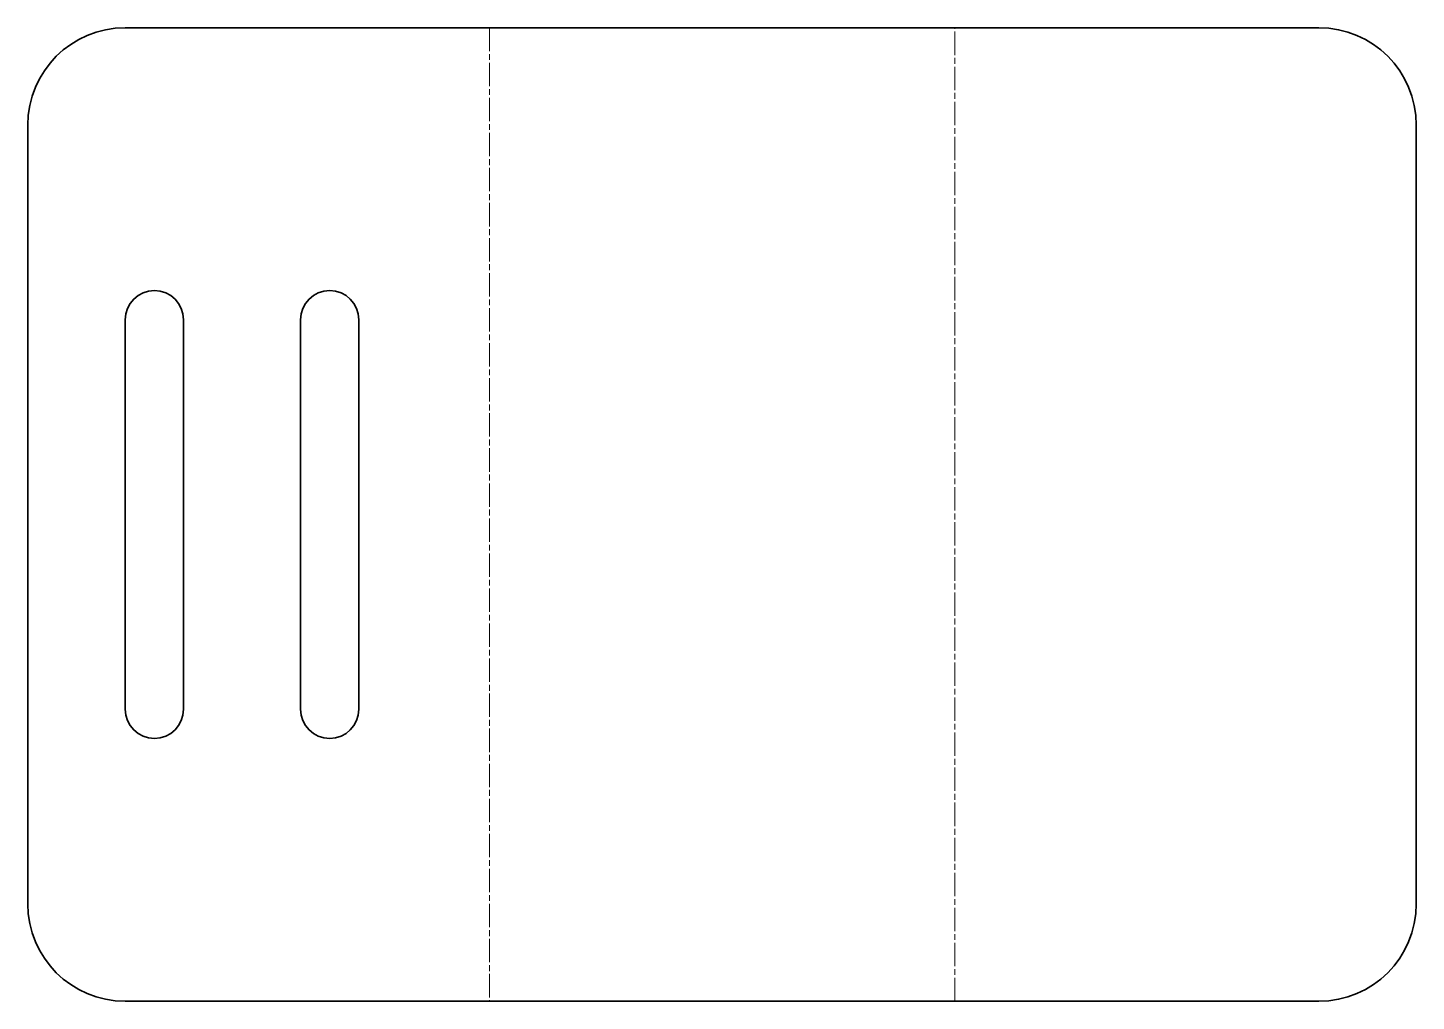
# Model space of a CAD drawing. Header units: inches. Extents: x 0 to 143, y 0 to 100.
import ezdxf

# ---------------------------------------------------------------- set-up
doc = ezdxf.new("R2010")
doc.units = ezdxf.units.IN
doc.header["$MEASUREMENT"] = 0
doc.linetypes.add('Chain', pattern=[13.68, 9.12, -1.14, 2.28, -1.14])
doc.layers.add('SIMUMAK Bend Centerline (ISO)', color=7, linetype='Chain', lineweight=9)
doc.layers.add('SIMUMAK Visible (ISO)', color=7, linetype='Continuous', lineweight=35)

# ---------------------------------------------------------------- blocks, each defined once
blk = doc.blocks.new('SMB-01-SUAT-02_Sheet_SMB-01-SUAT-02 (desplegada)')
at = {"layer": 'SIMUMAK Bend Centerline (ISO)', "ltscale": 0.263158}
for p, q in [((-23.89, 50), (-23.89, -50)), ((23.89, -50), (23.89, 50))]:
    blk.add_line(p, q, dxfattribs=at)
at = {"layer": 'SIMUMAK Visible (ISO)'}
for p, q in [((-61.29, 50), (61.29, 50)), ((-71.29, -40), (-71.29, 40)), ((71.29, 40), (71.29, -40)), ((-61.29, -20), (-61.29, 20)), ((-55.29, 20), (-55.29, -20)), ((-43.29, -20), (-43.29, 20)), ((-37.29, 20), (-37.29, -20)), ((61.29, -50), (-61.29, -50))]:
    blk.add_line(p, q, dxfattribs=at)
at = {"layer": 'SIMUMAK Visible (ISO)', "extrusion": (0, 0, -1)}
for centre, radius, start, end in [((61.29, 40), 10, 0, 90), ((-61.29, 40), 10, 90, 180), ((58.29, 20), 3, 0, 180), ((40.29, 20), 3, 0, 180), ((58.29, -20), 3, 180, 0), ((40.29, -20), 3, 180, 0), ((61.29, -40), 10, 270, 0), ((-61.29, -40), 10, 180, 270)]:
    blk.add_arc(centre, radius, start, end, dxfattribs=at)

msp = doc.modelspace()

# ---------------------------------------------------------------- block references
msp.add_blockref('SMB-01-SUAT-02_Sheet_SMB-01-SUAT-02 (desplegada)', (71.29, 50))

doc.saveas('drawing.dxf')
